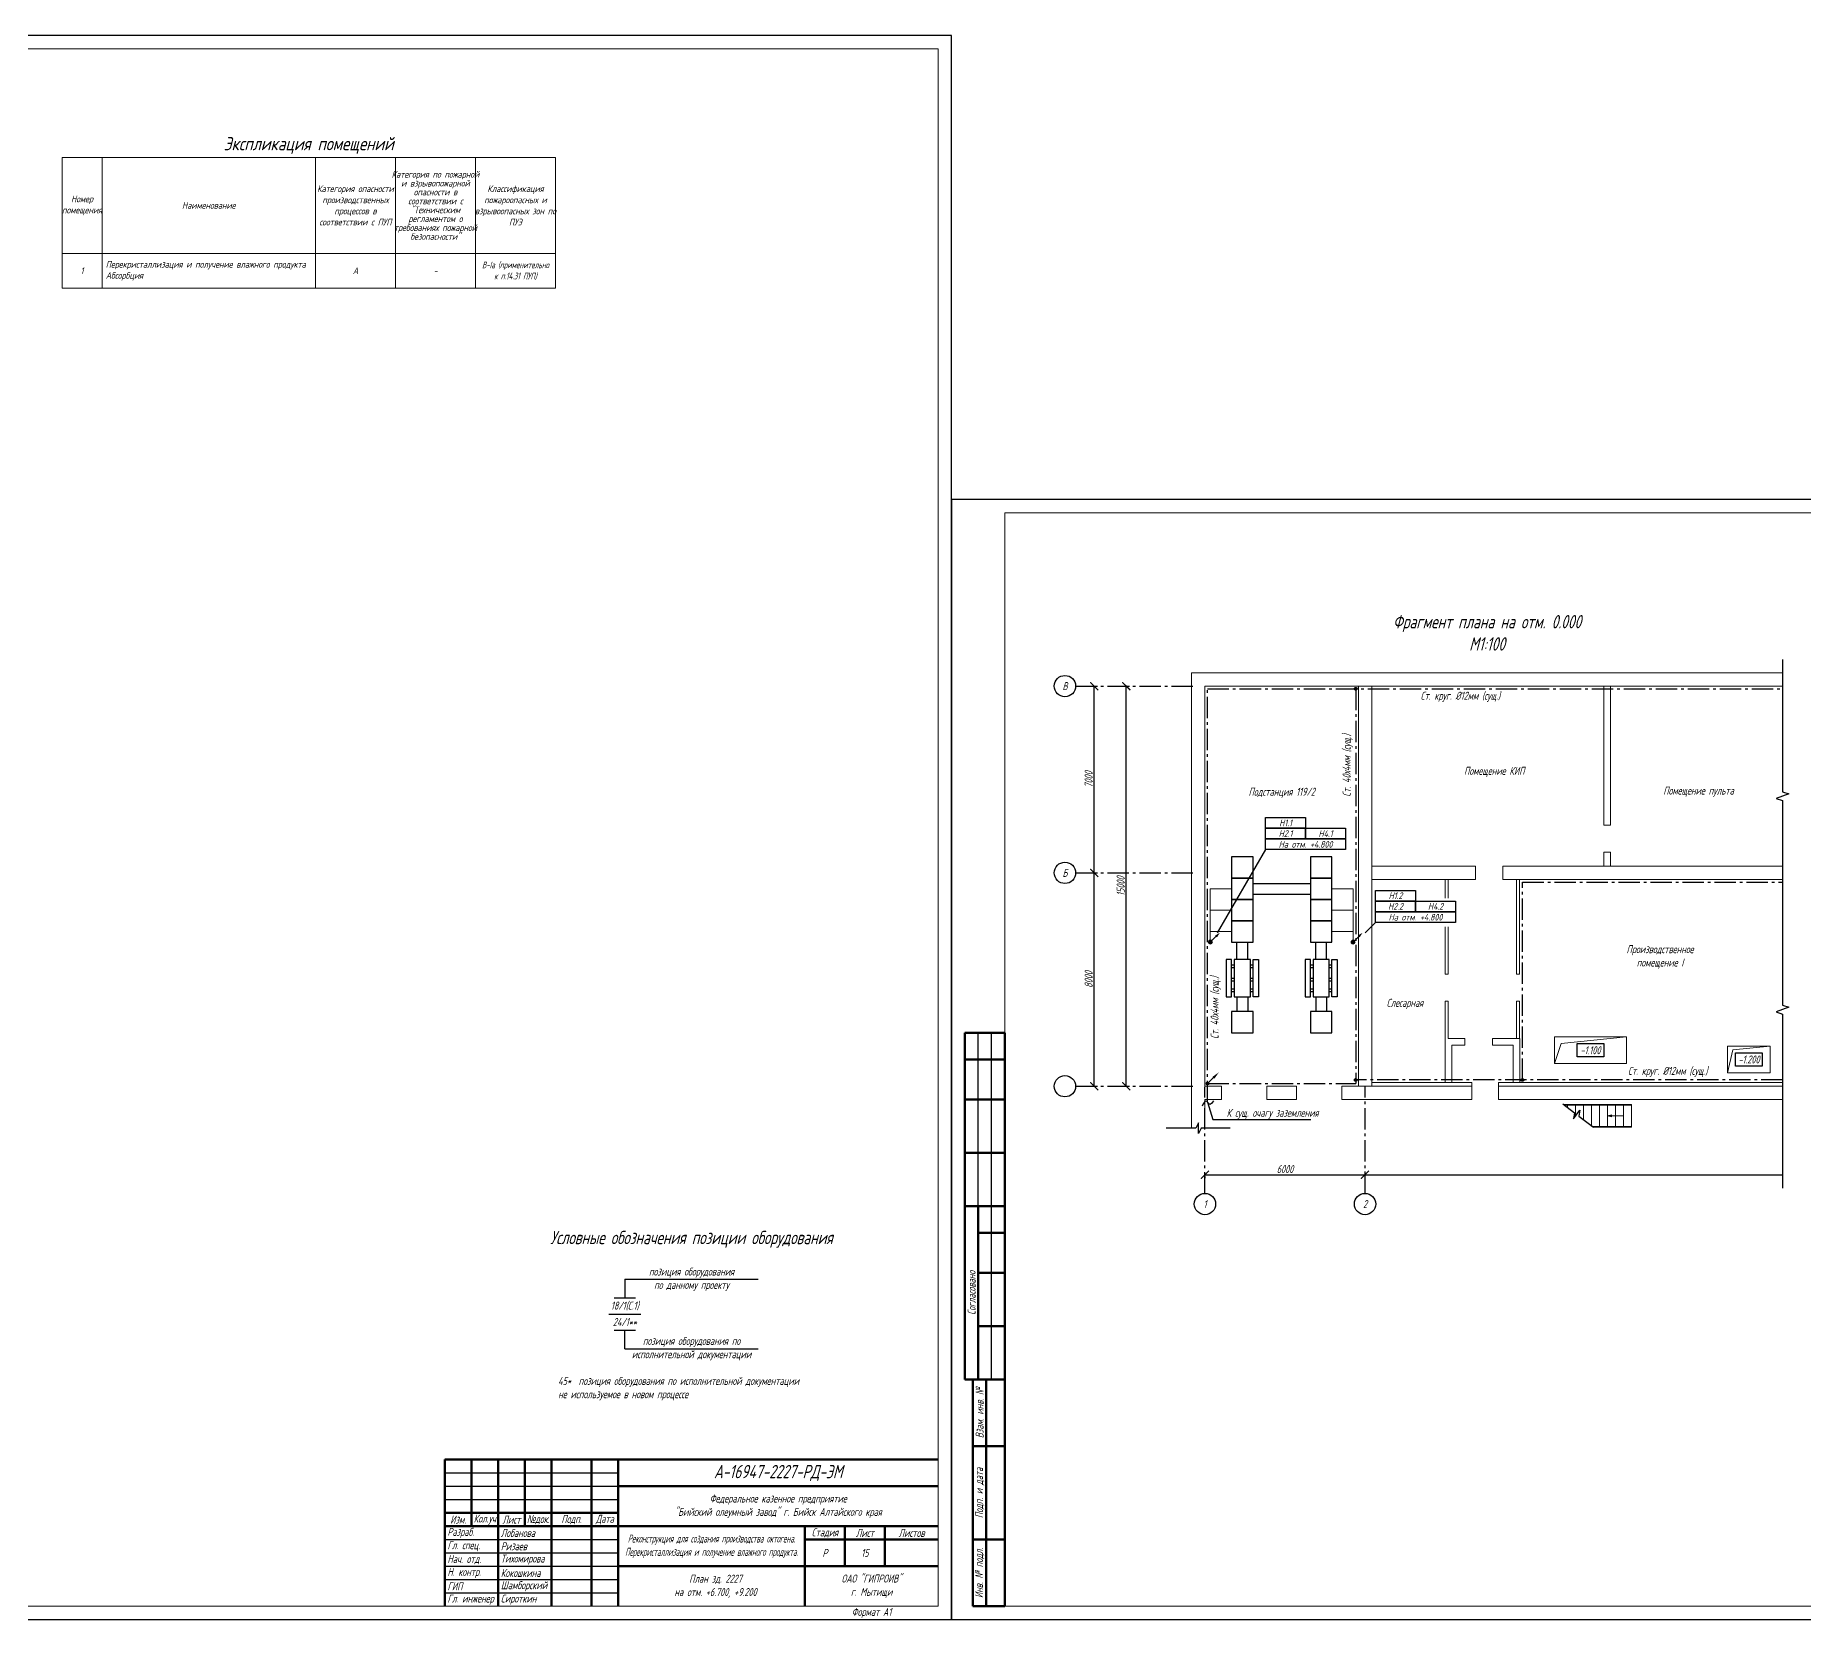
# Model space of a CAD drawing. Header units: millimetres. Extents: x -14296 to 10264, y -13087 to -5602.
# Drawn here: x -1384 to -721, y -13087 to -12493 of the extents above; entities that cross this region are included whole.
import ezdxf
from ezdxf import colors
from ezdxf.entities.mleader import LeaderData, LeaderLine
from ezdxf.math import Vec2, Vec3

# ---------------------------------------------------------------- set-up
doc = ezdxf.new("R2010")
doc.units = ezdxf.units.MM
doc.linetypes.add('gost6', pattern=[12, 8, -1.5, 1, -1.5])
doc.layers.get('Defpoints').update_dxf_attribs({"color": 33})
for name, color, linetype, lineweight in [('Заземление (Сущ)', 6, 'gost6', 25), ('КаБель силовой (Вновь)', 1, 'Continuous', 15), ('Линия выноска', 137, 'Continuous', 25), ('Осевая', 4, 'gost6', 25), ('Размерная', 4, 'Continuous', 25), ('Рамка толстая', 7, 'Continuous', 15), ('Рамка тонкая', 5, 'Continuous', 25), ('Строительный', 251, 'Continuous', 13), ('ТаБлица', 253, 'Continuous', 15), ('Текст', 7, 'Continuous', 20), ('Штампы', 252, 'Continuous', 25), ('Щиты пульты (Сущ)', 5, 'Continuous', 25)]:
    doc.layers.add(name, color=color, linetype=linetype, lineweight=lineweight)
doc.layers.add('Размеры', color=5, linetype='Continuous')
doc.styles.add('GOST', font='GOST.shx', dxfattribs={"oblique": 15, "height": 3.5})
doc.styles.add('gost shx', font='gost.shx', dxfattribs={"oblique": 15})
doc.styles.add('Simplex', font='simplex.shx', dxfattribs={"width": 0.7, "oblique": 15})
doc.dimstyles.new('ISO-25', dxfattribs={"dimtxt": 3, "dimasz": 2.5, "dimexe": 1.25, "dimexo": 0.625, "dimtad": 1, "dimtxsty": 'gost shx', "dimcen": 2.5, "dimclrt": 2, "dimadec": 0, "dimazin": 0, "dimtfac": 1, "dimtmove": 0, "dimatfit": 3, "dimfxl": 1, "dimarcsym": 0})

# ---------------------------------------------------------------- blocks, each defined once
blk = doc.blocks.new('_ArchTick')
at = {"color": 0, "const_width": 0.15}
blk.add_lwpolyline([(-0.5, -0.5), (0.5, 0.5)], dxfattribs=at)
blk = doc.blocks.new('*D934')
at = {"layer": 'Defpoints', "color": 0, "lineweight": 15, "transparency": 16777216}
for p in [(-987.22, -12806.74), (-987.22, -12806.74), (-987.22, -12886.74)]:
    blk.add_point(p, dxfattribs=at)
at = {"layer": 'Размерная', "color": 0, "lineweight": -2, "transparency": 16777216}
for p, q in [((-987.22, -12886.74), (-987.22, -12806.74)), ((-986.59, -12806.74), (-985.97, -12806.74)), ((-986.59, -12886.74), (-985.97, -12886.74))]:
    blk.add_line(p, q, dxfattribs=at)
at = {"layer": 'Размерная', "color": 0, "lineweight": -2, "transparency": 16777216, "xscale": 3, "yscale": 3, "zscale": 3}
for p, rotation in [((-987.22, -12806.74), 90), ((-987.22, -12886.74), 270)]:
    blk.add_blockref('_ArchTick', p, dxfattribs=dict(at, rotation=rotation))
at = {"layer": 'Размерная', "color": 2, "transparency": 16777216, "insert": (-989.34, -12846.74), "char_height": 3, "attachment_point": 5, "rotation": 90, "style": 'Simplex'}
blk.add_mtext('8000', dxfattribs=at)
blk = doc.blocks.new('*D935')
at = {"layer": 'Defpoints', "color": 0, "lineweight": 15, "transparency": 16777216}
for p in [(-987.22, -12736.74), (-987.22, -12736.74), (-987.22, -12806.74)]:
    blk.add_point(p, dxfattribs=at)
at = {"layer": 'Размерная', "color": 0, "lineweight": -2, "transparency": 16777216}
for p, q in [((-987.22, -12806.74), (-987.22, -12736.74)), ((-986.59, -12736.74), (-985.97, -12736.74)), ((-986.59, -12806.74), (-985.97, -12806.74))]:
    blk.add_line(p, q, dxfattribs=at)
at = {"layer": 'Размерная', "color": 0, "lineweight": -2, "transparency": 16777216, "xscale": 3, "yscale": 3, "zscale": 3}
for p, rotation in [((-987.22, -12736.74), 90), ((-987.22, -12806.74), 270)]:
    blk.add_blockref('_ArchTick', p, dxfattribs=dict(at, rotation=rotation))
at = {"layer": 'Размерная', "color": 2, "transparency": 16777216, "insert": (-989.34, -12771.74), "char_height": 3, "attachment_point": 5, "rotation": 90, "style": 'Simplex'}
blk.add_mtext('7000', dxfattribs=at)
blk = doc.blocks.new('*D936')
at = {"layer": 'Defpoints', "color": 0, "lineweight": 15, "transparency": 16777216}
for p in [(-975.22, -12736.74), (-975.22, -12736.74), (-975.22, -12886.74)]:
    blk.add_point(p, dxfattribs=at)
at = {"layer": 'Размерная', "color": 0, "lineweight": -2, "transparency": 16777216}
for p, q in [((-975.22, -12886.74), (-975.22, -12736.74)), ((-974.59, -12736.74), (-973.97, -12736.74)), ((-974.59, -12886.74), (-973.97, -12886.74))]:
    blk.add_line(p, q, dxfattribs=at)
at = {"layer": 'Размерная', "color": 0, "lineweight": -2, "transparency": 16777216, "xscale": 3, "yscale": 3, "zscale": 3}
for p, rotation in [((-975.22, -12736.74), 90), ((-975.22, -12886.74), 270)]:
    blk.add_blockref('_ArchTick', p, dxfattribs=dict(at, rotation=rotation))
at = {"layer": 'Размерная', "color": 2, "transparency": 16777216, "insert": (-977.34, -12811.74), "char_height": 3, "attachment_point": 5, "rotation": 90, "style": 'Simplex'}
blk.add_mtext('15000', dxfattribs=at)
blk = doc.blocks.new('*D937')
at = {"layer": 'Defpoints', "color": 0, "lineweight": 15, "transparency": 16777216}
for p in [(-945.72, -12919.94), (-885.72, -12919.94), (-885.72, -12919.94)]:
    blk.add_point(p, dxfattribs=at)
at = {"layer": 'Размерная', "color": 0, "lineweight": -2, "transparency": 16777216}
for p, q in [((-945.72, -12919.94), (-885.72, -12919.94)), ((-885.72, -12919.32), (-885.72, -12918.69)), ((-945.72, -12920.57), (-945.72, -12921.19))]:
    blk.add_line(p, q, dxfattribs=at)
at = {"layer": 'Размерная', "color": 0, "lineweight": -2, "transparency": 16777216, "xscale": 3, "yscale": 3, "zscale": 3, "rotation": 180}
blk.add_blockref('_ArchTick', (-945.72, -12919.94), dxfattribs=at)
at = {"layer": 'Размерная', "color": 0, "lineweight": -2, "transparency": 16777216, "xscale": 3, "yscale": 3, "zscale": 3}
blk.add_blockref('_ArchTick', (-885.72, -12919.94), dxfattribs=at)
at = {"layer": 'Размерная', "color": 2, "transparency": 16777216, "insert": (-915.72, -12917.82), "char_height": 3, "attachment_point": 5, "style": 'Simplex'}
blk.add_mtext('6000', dxfattribs=at)
blk = doc.blocks.new('A$C551E481E')
at = {"layer": 'Рамка толстая'}
for p, q in [((20, 589), (20, 5)), ((836, 589), (20, 589)), ((836, 5), (836, 589)), ((20, 5), (836, 5))]:
    blk.add_line(p, q, dxfattribs=at)
at = {"layer": 'Рамка тонкая'}
for p, q in [((0, 594), (0, 0)), ((841, 594), (0, 594)), ((841, 0), (841, 594)), ((0, 0), (841, 0))]:
    blk.add_line(p, q, dxfattribs=at)
blk = doc.blocks.new('A$C0CDB385D')
at = {"layer": 'Рамка толстая'}
for p, q in [((20, 415), (20, 5)), ((589, 415), (20, 415)), ((589, 5), (589, 415)), ((20, 5), (589, 5))]:
    blk.add_line(p, q, dxfattribs=at)
at = {"layer": 'Рамка тонкая'}
for p, q in [((0, 420), (0, 0)), ((594, 420), (0, 420)), ((594, 0), (594, 420)), ((0, 0), (594, 0))]:
    blk.add_line(p, q, dxfattribs=at)
blk = doc.blocks.new('A$C3AA055A1')
at = {"layer": 'Текст', "lineweight": 20, "insert": (15.19, 4.21), "char_height": 3, "width": 34.4373, "attachment_point": 5, "style": 'Simplex'}
blk.add_mtext('Производственное помещение I', dxfattribs=at)
blk = doc.blocks.new('_None')
blk = doc.blocks.new('*T1026')
at = {"layer": 'Штампы', "color": 0, "linetype": 'ByBlock', "lineweight": 60, "transparency": 16777216}
for p, q in [((0, 0), (0, 130)), ((0, 130), (15, 130)), ((15, 0), (15, 130)), ((0, 120), (15, 120)), ((0, 105), (15, 105)), ((0, 85), (15, 85)), ((0, 65), (15, 65)), ((5, 0), (5, 65)), ((5, 55), (15, 55)), ((5, 40), (15, 40)), ((5, 20), (15, 20)), ((0, 0), (15, 0))]:
    blk.add_line(p, q, dxfattribs=at)
at = {"layer": 'Штампы', "color": 5, "linetype": 'ByBlock', "lineweight": 25, "transparency": 16777216}
for p, q in [((5, 65), (5, 130)), ((10, 0), (10, 130))]:
    blk.add_line(p, q, dxfattribs=at)
at = {"layer": 'Штампы', "color": 2, "transparency": 16777216, "insert": (2.5, 32.5), "char_height": 3, "width": 61, "attachment_point": 5, "rotation": 90, "style": 'Simplex'}
blk.add_mtext('Согласовано', dxfattribs=at)
blk = doc.blocks.new('*T1027')
at = {"layer": 'Штампы', "color": 0, "linetype": 'ByBlock', "lineweight": 60, "transparency": 16777216}
for p, q in [((0, 0), (0, 85)), ((0, 85), (12, 85)), ((5, 0), (5, 85)), ((12, 0), (12, 85)), ((0, 60), (12, 60)), ((0, 25), (12, 25)), ((0, 0), (12, 0))]:
    blk.add_line(p, q, dxfattribs=at)
at = {"layer": 'Штампы', "color": 2, "transparency": 16777216, "char_height": 3, "attachment_point": 5, "rotation": 90, "style": 'Simplex'}
for s, insert, width in [('Взам. инв. {\\Fgost|c204;№}', (2.5, 72.5), 25), ('Подп. и дата', (2.5, 42.5), 35), ('Инв. {\\Fgost|c204;№} подл.', (2.5, 12.5), 25)]:
    blk.add_mtext(s, dxfattribs=dict(at, insert=insert, width=width))

msp = doc.modelspace()

# ---------------------------------------------------------------- hatches: boundary and pattern name
at = {"layer": 'Заземление (Сущ)', "lineweight": 30}
for points in [[(-888.71622, -12737.74064, 1), (-889.71622, -12737.74064, 1)], [(-888.71622, -12884.3948, 1), (-889.71622, -12884.3948, 1)], [(-826.21622, -12884.3948, 1), (-827.21622, -12884.3948, 1)]]:
    msp.add_hatch(color=256, dxfattribs=at).paths.add_polyline_path(points)
at = {"layer": 'Заземление (Сущ)', "linetype": 'ByBlock'}
msp.add_hatch(color=256, dxfattribs=at).paths.add_polyline_path([(-944.21622, -12885.74064, 1), (-945.21622, -12885.74064, 1)])
at = {"layer": 'КаБель силовой (Вновь)'}
for points in [[(-944.44124, -12832.72565, 1), (-942.94124, -12832.72565, 1)], [(-890.94124, -12832.72565, 1), (-889.44124, -12832.72565, 1)]]:
    msp.add_hatch(color=256, dxfattribs=at).paths.add_polyline_path(points)

# ---------------------------------------------------------------- linework, layer by layer
msp.add_spline([(-942.58548, -12892.21637), (-943.92599, -12893.55687), (-945.06579, -12892.41707), (-946.81588, -12894.16716)], degree=3)
at = {"layer": 'Заземление (Сущ)'}
for p, q in [((-944.71622, -12892.74064), (-944.71622, -12737.74064)), ((-944.71622, -12737.74064), (-729.21622, -12737.74064)), ((-889.21622, -12737.74064), (-889.21622, -12885.74064)), ((-826.71622, -12884.3948), (-826.71622, -12810.24064)), ((-826.71622, -12810.24064), (-729.21622, -12810.24064)), ((-944.71622, -12885.74064), (-889.21622, -12885.74064)), ((-729.21622, -12884.3948), (-889.21622, -12884.3948))]:
    msp.add_line(p, q, dxfattribs=at)
at = {"layer": 'Заземление (Сущ)', "linetype": 'ByBlock'}
msp.add_line((-942.5949, -12883.61932), (-944.71622, -12885.74064), dxfattribs=at)
at = {"layer": 'Заземление (Сущ)', "lineweight": 30}
for centre in [(-889.21622, -12737.74064), (-889.21622, -12884.3948), (-826.71622, -12884.3948)]:
    msp.add_circle(centre, 0.5, dxfattribs=at)
at = {"layer": 'Заземление (Сущ)', "linetype": 'ByBlock'}
msp.add_circle((-944.71622, -12885.74064), 0.5, dxfattribs=at)
msp.add_solid([(-942.24135, -12883.97288), (-942.94845, -12883.26577), (-940.47358, -12881.498)], dxfattribs=at)
at = {"layer": 'КаБель силовой (Вновь)'}
for p, q in [((-935.71622, -12812.74064), (-943.71622, -12812.74064)), ((-943.71622, -12812.74064), (-943.71622, -12832.74064)), ((-898.21622, -12812.74064), (-890.21622, -12812.74064)), ((-890.21622, -12812.74064), (-890.21622, -12832.74064)), ((-935.71622, -12820.74064), (-943.71622, -12820.74064)), ((-898.21622, -12820.74064), (-890.21622, -12820.74064)), ((-935.71622, -12828.74064), (-943.71622, -12828.74064)), ((-941.5949, -12830.61932), (-943.71622, -12832.74064)), ((-898.21622, -12828.74064), (-890.21622, -12828.74064)), ((-888.0949, -12830.61932), (-890.21622, -12832.74064))]:
    msp.add_line(p, q, dxfattribs=at)
for centre in [(-943.69124, -12832.72565), (-890.19124, -12832.72565)]:
    msp.add_circle(centre, 0.75, dxfattribs=at)
for points in [[(-941.94845, -12830.26577), (-941.24135, -12830.97288), (-940.18069, -12829.20511)], [(-888.44845, -12830.26577), (-887.74135, -12830.97288), (-886.68069, -12829.20511)]]:
    msp.add_solid(points, dxfattribs=at)
at = {"layer": 'Линия выноска'}
for p, q in [((-729.21622, -12726.74064), (-729.21622, -12776.32853)), ((-726.85507, -12777.13735), (-731.57737, -12778.86893)), ((-731.57737, -12778.86893), (-729.21622, -12779.67378)), ((-729.21622, -12776.32853), (-726.85507, -12777.13735)), ((-729.21622, -12779.67378), (-729.21622, -12856.32853)), ((-923.01193, -12798.01061), (-941.18069, -12829.20511)), ((-885.68069, -12829.20511), (-881.79411, -12825.31854)), ((-726.85507, -12857.13735), (-731.57737, -12858.86893)), ((-731.57737, -12858.86893), (-729.21622, -12859.67378)), ((-729.21622, -12856.32853), (-726.85507, -12857.13735)), ((-729.21622, -12859.67378), (-729.21622, -12924.94064)), ((-949.09863, -12902.49423), (-960.27465, -12902.53265)), ((-948.10984, -12900.48866), (-949.09863, -12902.49423)), ((-948.08744, -12904.48859), (-948.10984, -12900.48866)), ((-947.09866, -12902.48302), (-948.08744, -12904.48859)), ((-936.27465, -12902.45238), (-947.09866, -12902.48302)), ((-1163.21622, -12959.14721), (-1113.21622, -12959.14721)), ((-1163.21622, -12959.14721), (-1163.21622, -12966.14721)), ((-1167.21622, -12966.14721), (-1159.21622, -12966.14721)), ((-1169.21622, -12972.14721), (-1157.21622, -12972.14721)), ((-1167.21622, -12978.14721), (-1159.21622, -12978.14721)), ((-1163.21622, -12985.14721), (-1163.21622, -12978.14721)), ((-1163.21622, -12985.14721), (-1113.21622, -12985.14721))]:
    msp.add_line(p, q, dxfattribs=at)
at = {"layer": 'Осевая'}
for p, q in [((-994.21622, -12736.74064), (-949.21622, -12736.74064)), ((-994.21622, -12806.74064), (-949.21622, -12806.74064)), ((-994.21622, -12886.74064), (-949.21622, -12886.74064)), ((-945.71622, -12926.94064), (-945.71622, -12886.94064)), ((-885.71622, -12926.94064), (-885.71622, -12886.94064))]:
    msp.add_line(p, q, dxfattribs=at)
at = {"layer": 'Размерная'}
msp.add_line((-885.71622, -12919.94064), (-729.21622, -12919.94064), dxfattribs=at)
at = {"layer": 'Размеры'}
for p, q in [((-811.51396, -12893.39769), (-807.16431, -12896.71514)), ((-807.58206, -12898.91184), (-805.1563, -12895.73132)), ((-807.16431, -12896.71514), (-807.58206, -12898.91184)), ((-805.1563, -12895.73132), (-805.57405, -12897.92802)), ((-805.57405, -12897.92802), (-800.11967, -12902.08805))]:
    msp.add_line(p, q, dxfattribs=at)
at = {"layer": 'Рамка тонкая'}
for points in [[(-923.01193, -12786.01061), (-908.01193, -12786.01061), (-908.01193, -12790.01061), (-923.01193, -12790.01061)], [(-923.01193, -12790.01061), (-908.01193, -12790.01061), (-908.01193, -12794.01061), (-923.01193, -12794.01061)], [(-923.01193, -12794.01061), (-893.01193, -12794.01061), (-893.01193, -12798.01061), (-923.01193, -12798.01061)], [(-908.01193, -12790.01061), (-893.01193, -12790.01061), (-893.01193, -12794.01061), (-908.01193, -12794.01061)], [(-881.79411, -12813.31854), (-866.79411, -12813.31854), (-866.79411, -12817.31854), (-881.79411, -12817.31854)], [(-881.79411, -12817.31854), (-866.79411, -12817.31854), (-866.79411, -12821.31854), (-881.79411, -12821.31854)], [(-866.79411, -12817.31854), (-851.79411, -12817.31854), (-851.79411, -12821.31854), (-866.79411, -12821.31854)], [(-881.79411, -12821.31854), (-851.79411, -12821.31854), (-851.79411, -12825.31854), (-881.79411, -12825.31854)], [(-806.20486, -12870.74886), (-796.20486, -12870.74886), (-796.20486, -12875.74886), (-806.20486, -12875.74886)], [(-746.77907, -12874.20993), (-736.77907, -12874.20993), (-736.77907, -12879.20993), (-746.77907, -12879.20993)]]:
    msp.add_lwpolyline(points, close=True, dxfattribs=at)
for centre in [(-998.21622, -12736.74064), (-998.21622, -12806.74064), (-998.21622, -12886.74064), (-945.71622, -12930.94064), (-885.71622, -12930.94064)]:
    msp.add_circle(centre, 4, dxfattribs=at)
at = {"layer": 'Строительный'}
for p, q in [((-950.71622, -12736.74064), (-950.71622, -12731.74064)), ((-950.71622, -12731.74064), (-729.21622, -12731.74064)), ((-950.71622, -12902.49979), (-950.71622, -12736.74064)), ((-945.71622, -12886.74064), (-945.71622, -12736.74064)), ((-945.71622, -12736.74064), (-729.21622, -12736.74064)), ((-888.21622, -12886.74064), (-888.21622, -12736.74064)), ((-883.21622, -12886.74064), (-883.21622, -12736.74064)), ((-796.21622, -12736.74064), (-796.21622, -12788.84064)), ((-793.71622, -12736.74064), (-793.71622, -12788.84064)), ((-796.21622, -12788.84064), (-793.71622, -12788.84064)), ((-796.21622, -12799.04064), (-796.21622, -12804.24064)), ((-796.21622, -12799.04064), (-793.71622, -12799.04064)), ((-793.71622, -12799.04064), (-793.71622, -12804.24064)), ((-883.21622, -12804.24064), (-844.31244, -12804.24064)), ((-844.31244, -12804.24064), (-844.31244, -12809.24064)), ((-834.01622, -12804.24064), (-729.21622, -12804.24064)), ((-834.01622, -12804.24064), (-834.01622, -12809.24064)), ((-793.71622, -12804.24064), (-804.22923, -12804.24064)), ((-883.21622, -12809.24064), (-844.31244, -12809.24064)), ((-855.71622, -12809.24064), (-855.71622, -12816.19261)), ((-854.51622, -12809.24064), (-854.51622, -12816.19261)), ((-834.01622, -12809.24064), (-729.21622, -12809.24064)), ((-828.96622, -12809.38589), (-828.96622, -12844.6948)), ((-827.76622, -12809.38589), (-827.76622, -12844.6948)), ((-855.71622, -12826.96772), (-855.71622, -12844.6948)), ((-854.51622, -12826.96772), (-854.51622, -12844.6948)), ((-828.96622, -12831.71968), (-828.96622, -12828.71968)), ((-827.76622, -12831.71968), (-827.76622, -12828.71968)), ((-855.71622, -12844.6948), (-854.51622, -12844.6948)), ((-828.9559, -12844.6948), (-827.7559, -12844.6948)), ((-855.71622, -12854.8948), (-855.71622, -12885.3948)), ((-855.71622, -12854.8948), (-854.51622, -12854.8948)), ((-854.51622, -12854.8948), (-854.51622, -12868.86548)), ((-828.96622, -12854.8948), (-828.96622, -12868.86548)), ((-828.9559, -12854.8948), (-827.7559, -12854.8948)), ((-827.76622, -12854.8948), (-827.76622, -12869.01073)), ((-854.51622, -12868.86548), (-848.26244, -12868.86548)), ((-853.21622, -12871.3948), (-848.26244, -12871.3948)), ((-853.21622, -12871.3948), (-848.26244, -12871.3948)), ((-853.21622, -12885.3948), (-853.21622, -12871.3948)), ((-848.26244, -12868.86548), (-848.26244, -12871.3948)), ((-837.96622, -12868.86548), (-830.21622, -12868.86548)), ((-837.96622, -12868.86548), (-837.96622, -12871.3948)), ((-837.96622, -12871.3948), (-830.21622, -12871.3948)), ((-837.96622, -12871.3948), (-830.21622, -12871.3948)), ((-830.21622, -12868.86548), (-827.71622, -12868.86548)), ((-830.21622, -12871.3948), (-830.21622, -12885.3948)), ((-827.71622, -12868.86548), (-827.71622, -12885.3948)), ((-787.70486, -12868.24886), (-814.70486, -12868.24886)), ((-814.70486, -12868.24886), (-814.70486, -12878.24886)), ((-814.70486, -12878.24886), (-812.20828, -12870.76742)), ((-812.20828, -12870.76742), (-787.70486, -12868.24886)), ((-733.77907, -12871.70993), (-749.77907, -12871.70993)), ((-749.77907, -12871.70993), (-749.77907, -12881.70993)), ((-749.77907, -12881.70993), (-747.861, -12873.08594)), ((-747.861, -12873.08594), (-733.77907, -12871.70993)), ((-950.71622, -12886.74064), (-950.71622, -12891.74064)), ((-945.71622, -12886.74064), (-939.51622, -12886.74064)), ((-939.51622, -12886.74064), (-939.51622, -12891.74064)), ((-922.52377, -12886.74064), (-911.37793, -12886.74064)), ((-922.52377, -12886.74064), (-922.52377, -12891.74064)), ((-911.37793, -12886.74064), (-911.37793, -12891.74064)), ((-894.40867, -12886.74064), (-845.71622, -12886.74064)), ((-894.40867, -12886.74064), (-894.40867, -12891.74064)), ((-883.21622, -12886.6948), (-883.21622, -12885.3948)), ((-883.21622, -12885.3948), (-845.71622, -12885.3948)), ((-855.71622, -12885.3948), (-853.21622, -12885.3948)), ((-845.71622, -12885.3948), (-845.71622, -12891.74064)), ((-835.64421, -12885.3948), (-835.64421, -12891.74064)), ((-835.64421, -12885.3948), (-729.21622, -12885.3948)), ((-835.64421, -12886.74064), (-729.21622, -12886.74064)), ((-945.71622, -12902.47911), (-945.71622, -12891.74064)), ((-945.71622, -12891.74064), (-939.51622, -12891.74064)), ((-922.52377, -12891.74064), (-911.37793, -12891.74064)), ((-894.40867, -12891.74064), (-845.71622, -12891.74064)), ((-835.64421, -12891.74064), (-729.21622, -12891.74064)), ((-785.86932, -12893.58811), (-811.26429, -12893.58811)), ((-785.86932, -12902.08805), (-785.86932, -12893.58811)), ((-785.86932, -12893.88811), (-810.87095, -12893.88811)), ((-809.86932, -12894.65204), (-809.86932, -12893.88811)), ((-806.86932, -12897.97734), (-806.86932, -12893.88811)), ((-803.86932, -12899.22821), (-803.86932, -12893.88811)), ((-800.86932, -12901.78805), (-800.86932, -12893.88811)), ((-797.86932, -12901.78805), (-797.86932, -12893.88811)), ((-794.86932, -12901.78805), (-794.86932, -12893.88811)), ((-794.86932, -12897.83808), (-793.25337, -12897.46403)), ((-788.86932, -12897.83808), (-794.86932, -12897.83808)), ((-794.86932, -12897.83808), (-793.25337, -12898.21213)), ((-791.86932, -12901.78805), (-791.86932, -12893.88811)), ((-788.86932, -12901.78805), (-788.86932, -12893.88811)), ((-785.86932, -12901.78805), (-800.51301, -12901.78805)), ((-785.86932, -12902.08805), (-800.11967, -12902.08805))]:
    msp.add_line(p, q, dxfattribs=at)
for points in [[(-814.70486, -12868.24886), (-787.70486, -12868.24886), (-787.70486, -12878.24886), (-814.70486, -12878.24886)], [(-733.77907, -12871.70993), (-749.77907, -12871.70993), (-749.77907, -12881.70993), (-733.77907, -12881.70993)]]:
    msp.add_lwpolyline(points, close=True, dxfattribs=at)
at = {"layer": 'ТаБлица'}
for p, q in [((-1374.21101, -12538.50291), (-1189.21101, -12538.50291)), ((-1374.21101, -12538.50291), (-1374.21101, -12587.50291)), ((-1359.21101, -12538.50291), (-1359.21101, -12587.50291)), ((-1279.21101, -12538.50291), (-1279.21101, -12587.50291)), ((-1249.21101, -12538.50291), (-1249.21101, -12587.50291)), ((-1219.21101, -12538.50291), (-1219.21101, -12587.50291)), ((-1189.21101, -12587.50291), (-1189.21101, -12538.50291)), ((-1374.21101, -12574.50291), (-1189.21101, -12574.50291)), ((-1374.21101, -12587.50291), (-1189.21101, -12587.50291))]:
    msp.add_line(p, q, dxfattribs=at)
at = {"layer": 'Штампы', "lineweight": 60}
for p, q in [((-1230.71622, -13026.74065), (-1045.71622, -13026.74065)), ((-1230.71622, -13026.74065), (-1230.71622, -13081.74065)), ((-1220.71622, -13026.74065), (-1220.71622, -13051.74065)), ((-1210.71622, -13026.74065), (-1210.71622, -13081.74065)), ((-1200.71622, -13026.74065), (-1200.71622, -13051.74065)), ((-1190.71622, -13026.74065), (-1190.71622, -13081.74065)), ((-1175.71622, -13026.74065), (-1175.71622, -13081.74065)), ((-1165.71622, -13026.74065), (-1165.71622, -13081.74065)), ((-1020.71622, -13026.74064), (-1020.71622, -13081.74064)), ((-1165.71622, -13036.74065), (-1045.71622, -13036.74065)), ((-1230.71622, -13046.74065), (-1165.71622, -13046.74065)), ((-1230.71622, -13051.74065), (-1045.71622, -13051.74065)), ((-1095.71622, -13051.74065), (-1095.71622, -13081.74065)), ((-1080.71622, -13051.74065), (-1080.71622, -13066.74065)), ((-1065.71622, -13051.74065), (-1065.71622, -13066.74065)), ((-1095.71622, -13056.74065), (-1045.71622, -13056.74065)), ((-1165.71622, -13066.74065), (-1045.71622, -13066.74065))]:
    msp.add_line(p, q, dxfattribs=at)
at = {"layer": 'Штампы', "color": 5}
for p, q in [((-1230.71622, -13031.74065), (-1165.71622, -13031.74065)), ((-1230.71622, -13036.74065), (-1165.71622, -13036.74065)), ((-1230.71622, -13041.74065), (-1165.71622, -13041.74065)), ((-1230.71622, -13056.74065), (-1165.71622, -13056.74065)), ((-1230.71622, -13061.74065), (-1165.71622, -13061.74065)), ((-1230.71622, -13066.74065), (-1165.71622, -13066.74065)), ((-1230.71622, -13071.74065), (-1165.71622, -13071.74065)), ((-1230.71622, -13076.74065), (-1165.71622, -13076.74065))]:
    msp.add_line(p, q, dxfattribs=at)
at = {"layer": 'Щиты пульты (Сущ)'}
for p, q in [((-927.71622, -12810.74064), (-906.21622, -12810.74064)), ((-927.71622, -12814.74064), (-906.21622, -12814.74064)), ((-933.71622, -12839.24064), (-933.71622, -12832.74064)), ((-929.71622, -12839.24064), (-929.71622, -12832.74064)), ((-904.21622, -12839.24064), (-904.21622, -12832.74064)), ((-900.21622, -12839.24064), (-900.21622, -12832.74064)), ((-935.71622, -12841.24064), (-934.71622, -12841.24064)), ((-935.71622, -12842.24064), (-934.71622, -12842.24064)), ((-935.71622, -12846.24064), (-934.71622, -12846.24064)), ((-935.71622, -12847.24064), (-934.71622, -12847.24064)), ((-928.71622, -12841.24064), (-927.71622, -12841.24064)), ((-928.71622, -12842.24064), (-927.71622, -12842.24064)), ((-928.71622, -12846.24064), (-927.71622, -12846.24064)), ((-928.71622, -12847.24064), (-927.71622, -12847.24064)), ((-906.21622, -12841.24064), (-905.21622, -12841.24064)), ((-906.21622, -12842.24064), (-905.21622, -12842.24064)), ((-906.21622, -12846.24064), (-905.21622, -12846.24064)), ((-906.21622, -12847.24064), (-905.21622, -12847.24064)), ((-899.21622, -12841.24064), (-898.21622, -12841.24064)), ((-899.21622, -12842.24064), (-898.21622, -12842.24064)), ((-899.21622, -12846.24064), (-898.21622, -12846.24064)), ((-899.21622, -12847.24064), (-898.21622, -12847.24064)), ((-935.71622, -12850.24064), (-934.71622, -12850.24064)), ((-935.71622, -12851.24064), (-934.71622, -12851.24064)), ((-933.71622, -12853.24064), (-933.71622, -12858.74064)), ((-929.71622, -12853.24064), (-929.71622, -12858.74064)), ((-928.71622, -12850.24064), (-927.71622, -12850.24064)), ((-928.71622, -12851.24064), (-927.71622, -12851.24064)), ((-906.21622, -12850.24064), (-905.21622, -12850.24064)), ((-906.21622, -12851.24064), (-905.21622, -12851.24064)), ((-904.21622, -12853.24064), (-904.21622, -12858.74064)), ((-900.21622, -12853.24064), (-900.21622, -12858.74064)), ((-899.21622, -12850.24064), (-898.21622, -12850.24064)), ((-899.21622, -12851.24064), (-898.21622, -12851.24064))]:
    msp.add_line(p, q, dxfattribs=at)
for points in [[(-935.71622, -12808.74064), (-927.71622, -12808.74064), (-927.71622, -12800.74064), (-935.71622, -12800.74064)], [(-906.21622, -12808.74064), (-898.21622, -12808.74064), (-898.21622, -12800.74064), (-906.21622, -12800.74064)], [(-935.71622, -12816.74064), (-927.71622, -12816.74064), (-927.71622, -12808.74064), (-935.71622, -12808.74064)], [(-906.21622, -12816.74064), (-898.21622, -12816.74064), (-898.21622, -12808.74064), (-906.21622, -12808.74064)], [(-935.71622, -12824.74064), (-927.71622, -12824.74064), (-927.71622, -12816.74064), (-935.71622, -12816.74064)], [(-906.21622, -12824.74064), (-898.21622, -12824.74064), (-898.21622, -12816.74064), (-906.21622, -12816.74064)], [(-935.71622, -12832.74064), (-927.71622, -12832.74064), (-927.71622, -12824.74064), (-935.71622, -12824.74064)], [(-906.21622, -12832.74064), (-898.21622, -12832.74064), (-898.21622, -12824.74064), (-906.21622, -12824.74064)], [(-937.71622, -12853.24064), (-935.71622, -12853.24064), (-935.71622, -12839.24064), (-937.71622, -12839.24064)], [(-934.71622, -12853.24064), (-928.71622, -12853.24064), (-928.71622, -12839.24064), (-934.71622, -12839.24064)], [(-925.71622, -12853.24064), (-927.71622, -12853.24064), (-927.71622, -12839.24064), (-925.71622, -12839.24064)], [(-908.21622, -12853.24064), (-906.21622, -12853.24064), (-906.21622, -12839.24064), (-908.21622, -12839.24064)], [(-905.21622, -12853.24064), (-899.21622, -12853.24064), (-899.21622, -12839.24064), (-905.21622, -12839.24064)], [(-896.21622, -12853.24064), (-898.21622, -12853.24064), (-898.21622, -12839.24064), (-896.21622, -12839.24064)], [(-935.71622, -12866.74064), (-927.71622, -12866.74064), (-927.71622, -12858.74064), (-935.71622, -12858.74064)], [(-906.21622, -12866.74064), (-898.21622, -12866.74064), (-898.21622, -12858.74064), (-906.21622, -12858.74064)]]:
    msp.add_lwpolyline(points, close=True, dxfattribs=at)

# ---------------------------------------------------------------- block references
for name, p in [('A$C551E481E', (-1881.71622, -13086.74065)), ('A$C0CDB385D', (-1040.71621, -13086.74065)), ('*T1026', (-1035.71622, -12996.74064)), ('*T1027', (-1032.71622, -13081.74064))]:
    msp.add_blockref(name, p)
at = {"layer": 'Рамка тонкая'}
msp.add_blockref('A$C3AA055A1', (-790.31897, -12842.48689), dxfattribs=at)

# ---------------------------------------------------------------- texts
at = {"layer": 'Текст'}
for s, insert, char_height, width, attachment_point, style in [('{\\Q15;Экспликация помещений}', (-1281.71101, -12534.00291), 5, 185, 5, 'GOST'), ('{\\W0.7;Категория опасности производственных процессов в соответствии с ПУП}', (-1264.21101, -12556.50291), 2.5, 30, 5, 'Simplex'), ('Классификация пожароопасных и взрывоопасных зон по ПУЭ', (-1204.21101, -12556.50291), 2.5, 30, 5, 'Simplex'), ('Номер помещения', (-1366.71101, -12556.50291), 2.5, 15, 5, 'Simplex'), ('Наименование', (-1319.21101, -12556.50291), 2.5, 80, 5, 'Simplex'), ('{\\Q15;1}', (-1366.71101, -12581.00291), 2.5, 15, 5, 'Simplex'), (' Перекристаллизация и получение влажного продукта\\P Абсорбция', (-1359.21101, -12581.00291), 2.5, 80, 4, 'Simplex'), ('{\\Q15;А}', (-1264.21101, -12581.00291), 2.5, 30, 5, 'Simplex'), ('{\\Q15;-}', (-1234.21101, -12581.00291), 2.5, 30, 5, 'Simplex'), ('{\\W0.6;В-Iа (применительно\\Pк п.14.31 ПУП)}', (-1204.21101, -12581.00291), 2.5, 30, 5, 'Simplex'), ('В', (-998.21622, -12736.74064), 3, 10, 5, 'Simplex'), ('{\\Q15;\\W0.7;Помещение пульта}', (-760.69727, -12776.31515), 3, 34.4372976, 5, 'Simplex'), ('{\\Q15;\\W0.7;Подстанция 119/2}', (-916.95085, -12776.74064), 3, 34.4372976, 5, 'Simplex'), ('Н1.1', (-915.51193, -12788.01061), 2.5, 15, 5, 'Simplex'), ('Н2.1', (-915.51193, -12792.01061), 2.5, 15, 5, 'Simplex'), ('Н4.1', (-900.51193, -12792.01061), 2.5, 15, 5, 'Simplex'), ('На отм. +4.800', (-908.01193, -12796.05946), 2.5, 30, 5, 'Simplex'), ('Б', (-998.21622, -12806.74064), 3, 10, 5, 'Simplex'), ('Н1.2', (-874.29411, -12815.31854), 2.5, 15, 5, 'Simplex'), ('Н2.2', (-874.29411, -12819.31854), 2.5, 15, 5, 'Simplex'), ('Н4.2', (-859.29411, -12819.31854), 2.5, 15, 5, 'Simplex'), ('На отм. +4.800', (-866.79411, -12823.36739), 2.5, 30, 5, 'Simplex'), ('{\\W0.6;-1.100}', (-801.20486, -12873.24886), 3, 10, 5, 'Simplex'), ('{\\W0.6;-1.200}', (-741.77907, -12876.70993), 3, 10, 5, 'Simplex'), ('1', (-945.71622, -12930.94064), 3, 10, 5, 'Simplex'), ('2', (-885.71622, -12930.94064), 3, 10, 5, 'Simplex'), ('{\\Q15;\\W0.7;позиция оборудования\\Pпо данному проекту}', (-1138.21622, -12959.14721), 3, 50, 5, 'Simplex'), ('{\\Q15;\\W0.7;18/1(С.1)}', (-1163.21622, -12969.14721), 3, 50, 5, 'Simplex'), ('{\\Q15;\\W0.7;24/1**}', (-1163.21622, -12975.14721), 3, 50, 5, 'Simplex'), ('позиция оборудования по исполнительной документации', (-1138.21622, -12985.14721), 3, 63.0200739, 5, 'Simplex'), ('45*  позиция оборудования по исполнительной документации не используемое в новом процессе', (-1188.21622, -13000.14721), 3, 99.2985107, 4, 'Simplex'), ('Федеральное казенное предприятие\\P"Бийский олеумный завод" г. Бийск Алтайского края', (-1105.71622, -13044.24065), 3, 120, 5, 'Simplex'), ('Разраб.', (-1229.71622, -13054.24065), 3, 18, 4, 'Simplex'), ('Изм.', (-1225.71622, -13049.24065), 3, 10, 5, 'Simplex'), ('Кол.уч', (-1215.71622, -13049.24065), 3, 10, 5, 'Simplex'), ('Лобанова', (-1209.71622, -13054.24065), 3, 18, 4, 'Simplex'), ('Лист', (-1205.71622, -13049.24065), 3, 10, 5, 'Simplex'), ('{\\fArial|b0|i0|c204|p34;\\W0.7;№\\Fsimplex|c204;док.}', (-1195.71622, -13049.24065), 3, 10, 5, 'Simplex'), ('Подп.', (-1183.21622, -13049.24065), 3, 15, 5, 'Simplex'), ('{\\W0.7;Дата}', (-1170.71622, -13049.24065), 3, 10, 5, 'Simplex'), ('{\\W0.7;Стадия}', (-1088.21622, -13054.24065), 3, 15, 5, 'Simplex'), ('Лист', (-1073.21622, -13054.24065), 3, 15, 5, 'Simplex'), ('Листов', (-1055.71622, -13054.24065), 3, 20, 5, 'Simplex'), ('Гл. спец.', (-1229.71622, -13059.24065), 3, 18, 4, 'Simplex'), ('Ризаев', (-1209.71622, -13059.24065), 3, 18, 4, 'Simplex'), ('{\\W0.5;Реконструкция для создания производства октогена.\\PПерекристаллизация и получение влажного продукта.}', (-1130.71622, -13059.24065), 3, 70, 5, 'Simplex'), ('Нач. отд.', (-1229.71622, -13064.24065), 3, 18, 4, 'Simplex'), ('Тихомирова', (-1209.71622, -13064.24065), 3, 18, 4, 'Simplex'), ('Р', (-1088.21622, -13061.74065), 3, 15, 5, 'Simplex'), ('15', (-1073.21622, -13061.74065), 3, 15, 5, 'Simplex'), ('Н. контр.', (-1229.71622, -13069.24065), 3, 19, 4, 'Simplex'), ('ГИП', (-1229.71622, -13074.24065), 3, 18, 4, 'Simplex'), ('{\\W0.6;Шамборский}', (-1209.71622, -13074.24065), 3, 18, 4, 'Simplex'), ('Кокошкина', (-1209.71622, -13069.24065), 3, 18, 4, 'Simplex'), ('\\pl3;План зд. 2227\\Pна отм. +6.700, +9.200', (-1130.71622, -13074.24065), 3, 70, 5, 'Simplex'), ('{\\C2;ОАО "ГИПРОИВ"\\Pг. Мытищи}', (-1070.71622, -13074.24065), 3, 50, 5, 'Simplex'), ('{\\W0.6;Гл. инженер}', (-1229.71622, -13079.24065), 3, 18, 4, 'Simplex'), ('Сироткин', (-1209.71622, -13079.24065), 3, 18, 4, 'Simplex'), ('Формат А1', (-1070.71622, -13084.24064), 3, 50, 5, 'Simplex')]:
    msp.add_mtext(s, dxfattribs=dict(at, insert=insert, char_height=char_height, width=width, attachment_point=attachment_point, style=style))
at = {"layer": 'Текст', "insert": (-1234.21101, -12556.50291), "char_height": 2.5, "width": 30, "attachment_point": 5, "line_spacing_factor": 0.8, "style": 'Simplex'}
msp.add_mtext('{\\W0.7;Категория по пожарной и взрывопожарной опасности в соответствии с "Техническим регламентом о требованиях пожарной безопасности"}', dxfattribs=at)
at = {"layer": 'Текст', "lineweight": 35, "char_height": 5, "attachment_point": 5, "style": 'Simplex'}
for s, insert, width in [('Фрагмент плана на отм. 0.000\\PМ1:100', (-839.96622, -12716.74064), 605.0897482), ('{\\Q15;\\W0.7;Условные обозначения позиции оборудования}', (-1138.21622, -12944.14721), 185), ('А-16947-2227-РД-ЭМ', (-1105.71622, -13031.74065), 120)]:
    msp.add_mtext(s, dxfattribs=dict(at, insert=insert, width=width))
at = {"layer": 'Текст', "lineweight": 20, "char_height": 3, "attachment_point": 5, "style": 'Simplex'}
for s, insert, width in [('Ст. круг. %%C12мм (сущ.)', (-849.9755, -12740.74064), 45.5277475), ('Помещение КИП', (-837.28159, -12768.9067), 34.4372976), ('Слесарная', (-870.78098, -12855.88825), 34.4372976), ('Ст. круг. %%C12мм (сущ.)', (-772.24008, -12881.3948), 39.4372976)]:
    msp.add_mtext(s, dxfattribs=dict(at, insert=insert, width=width))
at = {"layer": 'Текст', "lineweight": 20, "char_height": 3, "width": 34.4372976, "attachment_point": 5, "rotation": 90, "style": 'Simplex'}
for insert in [(-892.21622, -12766.49504), (-941.71622, -12857.33624)]:
    msp.add_mtext('Ст. 40х4мм (сущ.)', dxfattribs=dict(at, insert=insert))

# ---------------------------------------------------------------- dimensions: what is measured, and where the dimension line sits
at = {"layer": 'Размерная'}
for base, p1, p2, picture, middle in [((-987.21622, -12736.74064), (-987.21622, -12806.74064), (-987.21622, -12736.74064), '*D935', (-989.34122, -12771.74064)), ((-975.21622, -12736.74064), (-975.21622, -12886.74064), (-975.21622, -12736.74064), '*D936', (-977.34122, -12811.74064)), ((-987.21622, -12806.74064), (-987.21622, -12886.74064), (-987.21622, -12806.74064), '*D934', (-989.34122, -12846.74064))]:
    dim = msp.add_linear_dim(base=base, p1=p1, p2=p2, angle=90, dimstyle='ISO-25', override={"dimtxt": 3, "dimasz": 3, "dimlfac": 100, "dimrnd": 500, "dimtxsty": 'Simplex', "dimblk1": 'ArchTick', "dimblk2": 'ArchTick', "dimsah": 1}, dxfattribs=at)
    dim.commit()
    dim.dimension.update_dxf_attribs({"geometry": picture, "text_midpoint": middle})
dim = msp.add_linear_dim(base=(-885.71622, -12919.94064), p1=(-945.71622, -12919.94064), p2=(-885.71622, -12919.94064), dimstyle='ISO-25', override={"dimtxt": 3, "dimasz": 3, "dimlfac": 100, "dimrnd": 10, "dimtxsty": 'Simplex', "dimblk1": 'ArchTick', "dimblk2": 'ArchTick', "dimsah": 1}, dxfattribs=at)
dim.commit()
dim.dimension.update_dxf_attribs({"geometry": '*D937', "text_midpoint": (-915.71622, -12917.81564)})

# ---------------------------------------------------------------- leaders
at = {"layer": 'Линия выноска'}
ml = msp.add_multileader_mtext('Standard', dxfattribs=at)
ml.set_content('К сущ. очагу заземления', color=2, style='Simplex')
ml.set_leader_properties()
ml.set_arrow_properties(name='NONE')
ml.build(insert=Vec2(0, 0))
ml.multileader.update_dxf_attribs({"text_left_attachment_type": 6, "text_right_attachment_type": 6, "dogleg_length": 0})
ctx = ml.context
ctx.base_point, ctx.char_height, ctx.plane_origin = Vec3(-942.80979, -12899.22014), 3, Vec3(-943.39111, -12858.35874)
ctx.left_attachment, ctx.right_attachment, ctx.text_align_type = 6, 6, 1
notes = []
notes.append((ctx, [(1, (1, 1, 0), (-942.80979, -12899.22014), (1, 0), 0, [(1, [(-944.71622, -12892.74064)], 0, [])])]))
ctx.mtext.insert, ctx.mtext.alignment, ctx.mtext.line_spacing_factor, ctx.mtext.flow_direction = Vec3(-920.39184, -12895.22014), 2, 0.685714, 5
for ctx, leaders in notes:
    for number, flags, end, landing, length, lines in leaders:
        leader = LeaderData()
        leader.index, (leader.has_last_leader_line, leader.has_dogleg_vector, leader.attachment_direction) = number, flags
        leader.last_leader_point, leader.dogleg_vector, leader.dogleg_length = Vec3(end), Vec3(landing), length
        for number, points, colour, breaks in lines:
            line = LeaderLine()
            line.index, line.vertices, line.color, line.breaks = number, Vec3.list(points), colors.encode_raw_color(colour), breaks
            leader.lines.append(line)
        ctx.leaders.append(leader)

doc.saveas('drawing.dxf')
